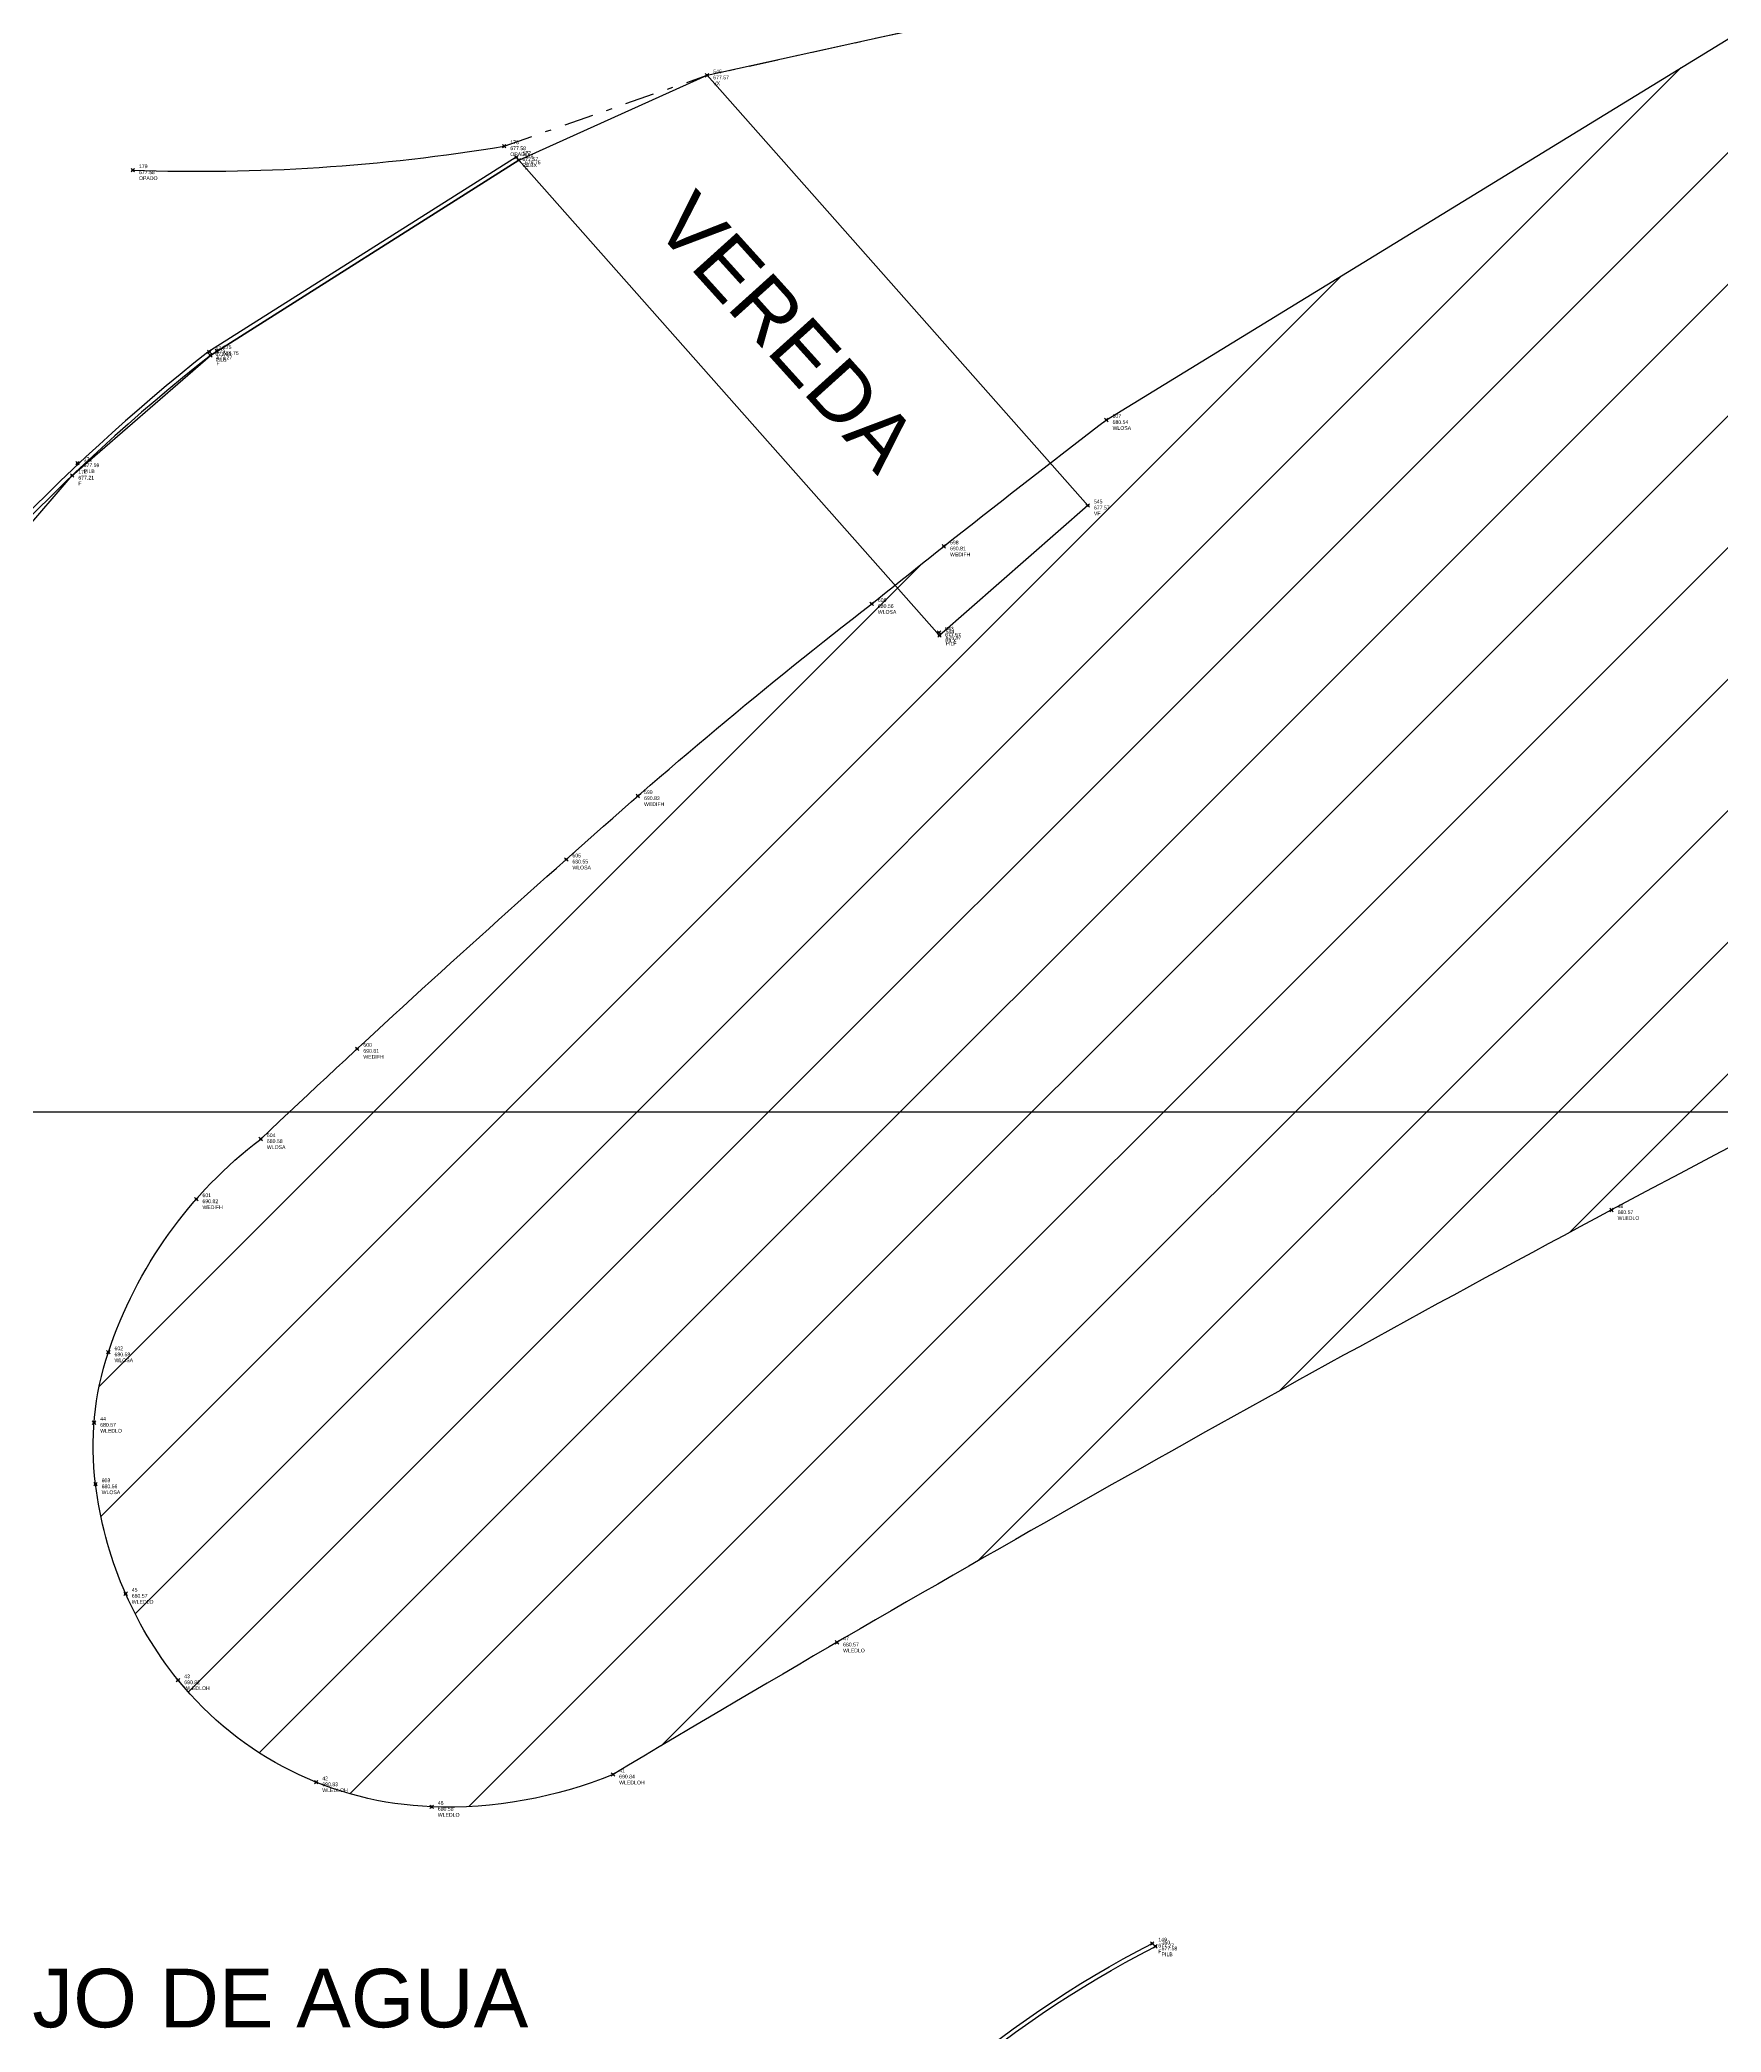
# Model space of a CAD drawing. Extents: x 352140 to 354978, y 6304672 to 6307963.
# Drawn here: x 352619.47 to 352648.15, y 6305484.3 to 6305518.29 of the extents above; entities that cross this region are included whole.
import ezdxf

# ---------------------------------------------------------------- set-up
doc = ezdxf.new("R2010")
doc.units = 0
doc.header["$PDMODE"] = 35
doc.header["$PDSIZE"] = 0.03
doc.linetypes.add('DASHED', pattern=[19.05, 12.7, -6.35])
doc.linetypes.add('JPG_DASHDOT', pattern=[1, 0.5, -0.25, 0, -0.25])
doc.layers.get('0').update_dxf_attribs({"linetype": 'CONTINUOUS'})
for name, color, linetype in [('1-coordenadas', 8, 'CONTINUOUS'), ('1-LINEA DE EDIFICACION', 2, 'CONTINUOUS'), ('1-PAVIMENTO', 161, 'CONTINUOUS'), ('1-PILETA', 131, 'CONTINUOUS'), ('1-TEXTOS', 7, 'CONTINUOUS'), ('1-VEREDA', 251, 'CONTINUOUS'), ('2-ACHURADO JARDINERA', 252, 'CONTINUOUS'), ('2-ACHURADO VEREDA', 252, 'CONTINUOUS'), ('C-TOPO - BORDE - 3', 7, 'CONTINUOUS'), ('TOP-URB-SOLERAS', 2, 'JPG_DASHDOT'), ('V-NODE - 2013', 4, 'CONTINUOUS'), ('V-NODE-TEXT 2013', 2, 'CONTINUOUS')]:
    doc.layers.add(name, color=color, linetype=linetype)
doc.styles.add('A', font='arial.ttf', dxfattribs={"height": 2})

# ---------------------------------------------------------------- blocks, each defined once
blk = doc.blocks.new('COORDENADAS')
at = {"layer": '1-coordenadas'}
blk.add_line((20, -700.625), (1420, -700.625), dxfattribs=at)
blk = doc.blocks.new('*U109', base_point=(352620.641, 6305495.901))
at = {"layer": 'V-NODE - 2013', "lineweight": -2}
blk.add_point((352620.641, 6305495.901), dxfattribs=at)
at = {"layer": 'V-NODE-TEXT 2013', "linetype": 'ByBlock', "char_height": 0.0635}
for s, insert, attachment_point in [('WLOSA', (352620.746, 6305495.795), 1), ('602', (352620.746, 6305495.934), 7), ('680.58', (352620.746, 6305495.896), 1)]:
    blk.add_mtext(s, dxfattribs=dict(at, insert=insert, attachment_point=attachment_point))
blk = doc.blocks.new('*U110', base_point=(352620.422, 6305493.65))
at = {"layer": 'V-NODE - 2013', "lineweight": -2}
blk.add_point((352620.422, 6305493.65), dxfattribs=at)
at = {"layer": 'V-NODE-TEXT 2013', "linetype": 'ByBlock', "char_height": 0.0635}
for s, insert, attachment_point in [('603', (352620.527, 6305493.683), 7), ('WLOSA', (352620.527, 6305493.544), 1), ('680.56', (352620.527, 6305493.645), 1)]:
    blk.add_mtext(s, dxfattribs=dict(at, insert=insert, attachment_point=attachment_point))
blk = doc.blocks.new('*U111', base_point=(352623.24, 6305499.537))
at = {"layer": 'V-NODE - 2013', "lineweight": -2}
blk.add_point((352623.24, 6305499.537), dxfattribs=at)
at = {"layer": 'V-NODE-TEXT 2013', "linetype": 'ByBlock', "char_height": 0.0635}
for s, insert, attachment_point in [('604', (352623.345, 6305499.57), 7), ('680.58', (352623.345, 6305499.532), 1), ('WLOSA', (352623.345, 6305499.431), 1)]:
    blk.add_mtext(s, dxfattribs=dict(at, insert=insert, attachment_point=attachment_point))
blk = doc.blocks.new('*U112', base_point=(352628.451, 6305504.306))
at = {"layer": 'V-NODE - 2013', "lineweight": -2}
blk.add_point((352628.451, 6305504.306), dxfattribs=at)
at = {"layer": 'V-NODE-TEXT 2013', "linetype": 'ByBlock', "char_height": 0.0635}
for s, insert, attachment_point in [('605', (352628.556, 6305504.339), 7), ('680.55', (352628.556, 6305504.301), 1), ('WLOSA', (352628.556, 6305504.2), 1)]:
    blk.add_mtext(s, dxfattribs=dict(at, insert=insert, attachment_point=attachment_point))
blk = doc.blocks.new('*U113', base_point=(352633.66, 6305508.665))
at = {"layer": 'V-NODE - 2013', "lineweight": -2}
blk.add_point((352633.66, 6305508.665), dxfattribs=at)
at = {"layer": 'V-NODE-TEXT 2013', "linetype": 'ByBlock', "char_height": 0.0635}
for s, insert, attachment_point in [('606', (352633.765, 6305508.698), 7), ('WLOSA', (352633.765, 6305508.559), 1), ('680.56', (352633.765, 6305508.66), 1)]:
    blk.add_mtext(s, dxfattribs=dict(at, insert=insert, attachment_point=attachment_point))
blk = doc.blocks.new('*U114', base_point=(352637.663, 6305511.802))
at = {"layer": 'V-NODE - 2013', "lineweight": -2}
blk.add_point((352637.663, 6305511.802), dxfattribs=at)
at = {"layer": 'V-NODE-TEXT 2013', "linetype": 'ByBlock', "char_height": 0.0635}
for s, insert, attachment_point in [('607', (352637.768, 6305511.835), 7), ('680.54', (352637.768, 6305511.797), 1), ('WLOSA', (352637.768, 6305511.696), 1)]:
    blk.add_mtext(s, dxfattribs=dict(at, insert=insert, attachment_point=attachment_point))
blk = doc.blocks.new('*U124', base_point=(352629.248, 6305488.7))
at = {"layer": 'V-NODE - 2013', "lineweight": -2}
blk.add_point((352629.248, 6305488.7), dxfattribs=at)
at = {"layer": 'V-NODE-TEXT 2013', "linetype": 'ByBlock', "char_height": 0.0635}
for s, insert, attachment_point in [('41', (352629.353, 6305488.733), 7), ('690.84', (352629.353, 6305488.695), 1), ('WLEDLOH', (352629.353, 6305488.594), 1)]:
    blk.add_mtext(s, dxfattribs=dict(at, insert=insert, attachment_point=attachment_point))
blk = doc.blocks.new('*U125', base_point=(352624.185, 6305488.568))
at = {"layer": 'V-NODE - 2013', "lineweight": -2}
blk.add_point((352624.185, 6305488.568), dxfattribs=at)
at = {"layer": 'V-NODE-TEXT 2013', "linetype": 'ByBlock', "char_height": 0.0635}
for s, insert, attachment_point in [('42', (352624.29, 6305488.601), 7), ('WLEDLOH', (352624.29, 6305488.462), 1), ('690.83', (352624.29, 6305488.563), 1)]:
    blk.add_mtext(s, dxfattribs=dict(at, insert=insert, attachment_point=attachment_point))
blk = doc.blocks.new('*U126', base_point=(352621.83, 6305490.308))
at = {"layer": 'V-NODE - 2013', "lineweight": -2}
blk.add_point((352621.83, 6305490.308), dxfattribs=at)
at = {"layer": 'V-NODE-TEXT 2013', "linetype": 'ByBlock', "char_height": 0.0635}
for s, insert, attachment_point in [('43', (352621.935, 6305490.341), 7), ('WLEDLOH', (352621.935, 6305490.202), 1), ('690.82', (352621.935, 6305490.303), 1)]:
    blk.add_mtext(s, dxfattribs=dict(at, insert=insert, attachment_point=attachment_point))
blk = doc.blocks.new('*U143', base_point=(352620.397, 6305494.7))
at = {"layer": 'V-NODE - 2013', "lineweight": -2}
blk.add_point((352620.397, 6305494.7), dxfattribs=at)
at = {"layer": 'V-NODE-TEXT 2013', "linetype": 'ByBlock', "char_height": 0.0635}
for s, insert, attachment_point in [('44', (352620.502, 6305494.733), 7), ('WLEDLO', (352620.502, 6305494.594), 1), ('680.57', (352620.502, 6305494.695), 1)]:
    blk.add_mtext(s, dxfattribs=dict(at, insert=insert, attachment_point=attachment_point))
blk = doc.blocks.new('*U144', base_point=(352620.935, 6305491.782))
at = {"layer": 'V-NODE - 2013', "lineweight": -2}
blk.add_point((352620.935, 6305491.782), dxfattribs=at)
at = {"layer": 'V-NODE-TEXT 2013', "linetype": 'ByBlock', "char_height": 0.0635}
for s, insert, attachment_point in [('45', (352621.04, 6305491.815), 7), ('680.57', (352621.04, 6305491.777), 1), ('WLEDLO', (352621.04, 6305491.676), 1)]:
    blk.add_mtext(s, dxfattribs=dict(at, insert=insert, attachment_point=attachment_point))
blk = doc.blocks.new('*U145', base_point=(352626.155, 6305488.148))
at = {"layer": 'V-NODE - 2013', "lineweight": -2}
blk.add_point((352626.155, 6305488.148), dxfattribs=at)
at = {"layer": 'V-NODE-TEXT 2013', "linetype": 'ByBlock', "char_height": 0.0635}
for s, insert, attachment_point in [('WLEDLO', (352626.26, 6305488.042), 1), ('46', (352626.26, 6305488.181), 7), ('680.58', (352626.26, 6305488.143), 1)]:
    blk.add_mtext(s, dxfattribs=dict(at, insert=insert, attachment_point=attachment_point))
blk = doc.blocks.new('*U146', base_point=(352633.067, 6305490.952))
at = {"layer": 'V-NODE - 2013', "lineweight": -2}
blk.add_point((352633.067, 6305490.952), dxfattribs=at)
at = {"layer": 'V-NODE-TEXT 2013', "linetype": 'ByBlock', "char_height": 0.0635}
for s, insert, attachment_point in [('47', (352633.172, 6305490.985), 7), ('WLEDLO', (352633.172, 6305490.846), 1), ('680.57', (352633.172, 6305490.947), 1)]:
    blk.add_mtext(s, dxfattribs=dict(at, insert=insert, attachment_point=attachment_point))
blk = doc.blocks.new('*U147', base_point=(352646.277, 6305498.327))
at = {"layer": 'V-NODE - 2013', "lineweight": -2}
blk.add_point((352646.277, 6305498.327), dxfattribs=at)
at = {"layer": 'V-NODE-TEXT 2013', "linetype": 'ByBlock', "char_height": 0.0635}
for s, insert, attachment_point in [('WLEDLO', (352646.382, 6305498.221), 1), ('48', (352646.382, 6305498.36), 7), ('680.57', (352646.382, 6305498.322), 1)]:
    blk.add_mtext(s, dxfattribs=dict(at, insert=insert, attachment_point=attachment_point))
blk = doc.blocks.new('*U148', base_point=(352634.891, 6305509.647))
at = {"layer": 'V-NODE - 2013', "lineweight": -2}
blk.add_point((352634.891, 6305509.647), dxfattribs=at)
at = {"layer": 'V-NODE-TEXT 2013', "linetype": 'ByBlock', "char_height": 0.0635}
for s, insert, attachment_point in [('598', (352634.996, 6305509.68), 7), ('WEDIFH', (352634.996, 6305509.541), 1), ('690.81', (352634.996, 6305509.642), 1)]:
    blk.add_mtext(s, dxfattribs=dict(at, insert=insert, attachment_point=attachment_point))
blk = doc.blocks.new('*U149', base_point=(352629.672, 6305505.388))
at = {"layer": 'V-NODE - 2013', "lineweight": -2}
blk.add_point((352629.672, 6305505.388), dxfattribs=at)
at = {"layer": 'V-NODE-TEXT 2013', "linetype": 'ByBlock', "char_height": 0.0635}
for s, insert, attachment_point in [('WEDIFH', (352629.777, 6305505.282), 1), ('599', (352629.777, 6305505.421), 7), ('690.83', (352629.777, 6305505.383), 1)]:
    blk.add_mtext(s, dxfattribs=dict(at, insert=insert, attachment_point=attachment_point))
blk = doc.blocks.new('*U150', base_point=(352624.885, 6305501.077))
at = {"layer": 'V-NODE - 2013', "lineweight": -2}
blk.add_point((352624.885, 6305501.077), dxfattribs=at)
at = {"layer": 'V-NODE-TEXT 2013', "linetype": 'ByBlock', "char_height": 0.0635}
for s, insert, attachment_point in [('WEDIFH', (352624.99, 6305500.971), 1), ('600', (352624.99, 6305501.11), 7), ('690.81', (352624.99, 6305501.072), 1)]:
    blk.add_mtext(s, dxfattribs=dict(at, insert=insert, attachment_point=attachment_point))
blk = doc.blocks.new('*U151', base_point=(352622.141, 6305498.512))
at = {"layer": 'V-NODE - 2013', "lineweight": -2}
blk.add_point((352622.141, 6305498.512), dxfattribs=at)
at = {"layer": 'V-NODE-TEXT 2013', "linetype": 'ByBlock', "char_height": 0.0635}
for s, insert, attachment_point in [('601', (352622.246, 6305498.545), 7), ('690.82', (352622.246, 6305498.507), 1), ('WEDIFH', (352622.246, 6305498.406), 1)]:
    blk.add_mtext(s, dxfattribs=dict(at, insert=insert, attachment_point=attachment_point))
blk = doc.blocks.new('*U153', base_point=(352630.852, 6305517.681))
at = {"layer": 'V-NODE - 2013', "lineweight": -2}
blk.add_point((352630.852, 6305517.681), dxfattribs=at)
at = {"layer": 'V-NODE-TEXT 2013', "linetype": 'ByBlock', "char_height": 0.0635}
for s, insert, attachment_point in [('VX', (352630.957, 6305517.575), 1), ('546', (352630.957, 6305517.714), 7), ('677.57', (352630.957, 6305517.676), 1)]:
    blk.add_mtext(s, dxfattribs=dict(at, insert=insert, attachment_point=attachment_point))
blk = doc.blocks.new('*U162', base_point=(352637.345, 6305510.344))
at = {"layer": 'V-NODE - 2013', "lineweight": -2}
blk.add_point((352637.345, 6305510.344), dxfattribs=at)
at = {"layer": 'V-NODE-TEXT 2013', "linetype": 'ByBlock', "char_height": 0.0635}
for s, insert, attachment_point in [('545', (352637.45, 6305510.377), 7), ('VF', (352637.45, 6305510.238), 1), ('677.57', (352637.45, 6305510.339), 1)]:
    blk.add_mtext(s, dxfattribs=dict(at, insert=insert, attachment_point=attachment_point))
blk = doc.blocks.new('*U296', base_point=(352634.807, 6305508.176))
at = {"layer": 'V-NODE - 2013', "lineweight": -2}
blk.add_point((352634.807, 6305508.176), dxfattribs=at)
at = {"layer": 'V-NODE-TEXT 2013', "linetype": 'ByBlock', "char_height": 0.0635}
for s, insert, attachment_point in [('543', (352634.912, 6305508.209), 7), ('677.57', (352634.912, 6305508.171), 1), ('PILX', (352634.912, 6305508.07), 1)]:
    blk.add_mtext(s, dxfattribs=dict(at, insert=insert, attachment_point=attachment_point))
blk = doc.blocks.new('*U297', base_point=(352634.816, 6305508.127))
at = {"layer": 'V-NODE - 2013', "lineweight": -2}
blk.add_point((352634.816, 6305508.127), dxfattribs=at)
at = {"layer": 'V-NODE-TEXT 2013', "linetype": 'ByBlock', "char_height": 0.0635}
for s, insert, attachment_point in [('544', (352634.921, 6305508.16), 7), ('676.97', (352634.921, 6305508.122), 1), ('PILF', (352634.921, 6305508.021), 1)]:
    blk.add_mtext(s, dxfattribs=dict(at, insert=insert, attachment_point=attachment_point))
blk = doc.blocks.new('*U298', base_point=(352627.598, 6305516.285))
at = {"layer": 'V-NODE - 2013', "lineweight": -2}
blk.add_point((352627.598, 6305516.285), dxfattribs=at)
at = {"layer": 'V-NODE-TEXT 2013', "linetype": 'ByBlock', "char_height": 0.0635}
for s, insert, attachment_point in [('677.57', (352627.703, 6305516.28), 1), ('177', (352627.703, 6305516.318), 7), ('PILBX', (352627.703, 6305516.179), 1)]:
    blk.add_mtext(s, dxfattribs=dict(at, insert=insert, attachment_point=attachment_point))
blk = doc.blocks.new('*U299', base_point=(352638.499, 6305485.769))
at = {"layer": 'V-NODE - 2013', "lineweight": -2}
blk.add_point((352638.499, 6305485.769), dxfattribs=at)
at = {"layer": 'V-NODE-TEXT 2013', "linetype": 'ByBlock', "char_height": 0.0635}
for s, insert, attachment_point in [('677.58', (352638.604, 6305485.764), 1), ('150', (352638.604, 6305485.802), 7), ('PILB', (352638.604, 6305485.663), 1)]:
    blk.add_mtext(s, dxfattribs=dict(at, insert=insert, attachment_point=attachment_point))
blk = doc.blocks.new('*U310', base_point=(352620.114, 6305511.066))
at = {"layer": 'V-NODE - 2013', "lineweight": -2}
blk.add_point((352620.114, 6305511.066), dxfattribs=at)
at = {"layer": 'V-NODE-TEXT 2013', "linetype": 'ByBlock', "char_height": 0.0635}
for s, insert, attachment_point in [('677.59', (352620.219, 6305511.061), 1), ('171', (352620.219, 6305511.099), 7), ('PILB', (352620.219, 6305510.96), 1)]:
    blk.add_mtext(s, dxfattribs=dict(at, insert=insert, attachment_point=attachment_point))
blk = doc.blocks.new('*U311', base_point=(352622.362, 6305512.963))
at = {"layer": 'V-NODE - 2013', "lineweight": -2}
blk.add_point((352622.362, 6305512.963), dxfattribs=at)
at = {"layer": 'V-NODE-TEXT 2013', "linetype": 'ByBlock', "char_height": 0.0635}
for s, insert, attachment_point in [('677.60', (352622.467, 6305512.958), 1), ('174', (352622.467, 6305512.996), 7), ('PILB', (352622.467, 6305512.857), 1)]:
    blk.add_mtext(s, dxfattribs=dict(at, insert=insert, attachment_point=attachment_point))
blk = doc.blocks.new('*U327', base_point=(352627.391, 6305516.472))
at = {"layer": 'V-NODE - 2013', "lineweight": -2}
blk.add_point((352627.391, 6305516.472), dxfattribs=at)
at = {"layer": 'V-NODE-TEXT 2013', "linetype": 'ByBlock', "char_height": 0.0635}
for s, insert, attachment_point in [('178', (352627.496, 6305516.505), 7), ('677.58', (352627.496, 6305516.467), 1), ('OPADO', (352627.496, 6305516.366), 1)]:
    blk.add_mtext(s, dxfattribs=dict(at, insert=insert, attachment_point=attachment_point))
blk = doc.blocks.new('*U328', base_point=(352621.058, 6305516.063))
at = {"layer": 'V-NODE - 2013', "lineweight": -2}
blk.add_point((352621.058, 6305516.063), dxfattribs=at)
at = {"layer": 'V-NODE-TEXT 2013', "linetype": 'ByBlock', "char_height": 0.0635}
for s, insert, attachment_point in [('179', (352621.163, 6305516.096), 7), ('677.58', (352621.163, 6305516.058), 1), ('OPADO', (352621.163, 6305515.957), 1)]:
    blk.add_mtext(s, dxfattribs=dict(at, insert=insert, attachment_point=attachment_point))
blk = doc.blocks.new('*U391', base_point=(352638.443, 6305485.817))
at = {"layer": 'V-NODE - 2013', "lineweight": -2}
blk.add_point((352638.443, 6305485.817), dxfattribs=at)
at = {"layer": 'V-NODE-TEXT 2013', "linetype": 'ByBlock', "char_height": 0.0635}
for s, insert, attachment_point in [('149', (352638.548, 6305485.85), 7), ('677.27', (352638.548, 6305485.812), 1), ('F', (352638.548, 6305485.711), 1)]:
    blk.add_mtext(s, dxfattribs=dict(at, insert=insert, attachment_point=attachment_point))
blk = doc.blocks.new('*U402', base_point=(352620.024, 6305510.854))
at = {"layer": 'V-NODE - 2013', "lineweight": -2}
blk.add_point((352620.024, 6305510.854), dxfattribs=at)
at = {"layer": 'V-NODE-TEXT 2013', "linetype": 'ByBlock', "char_height": 0.0635}
for s, insert, attachment_point in [('677.21', (352620.129, 6305510.849), 1), ('172', (352620.129, 6305510.887), 7), ('F', (352620.129, 6305510.748), 1)]:
    blk.add_mtext(s, dxfattribs=dict(at, insert=insert, attachment_point=attachment_point))
blk = doc.blocks.new('*U403', base_point=(352622.381, 6305512.903))
at = {"layer": 'V-NODE - 2013', "lineweight": -2}
blk.add_point((352622.381, 6305512.903), dxfattribs=at)
at = {"layer": 'V-NODE-TEXT 2013', "linetype": 'ByBlock', "char_height": 0.0635}
for s, insert, attachment_point in [('677.27', (352622.486, 6305512.898), 1), ('173', (352622.486, 6305512.936), 7), ('F', (352622.486, 6305512.797), 1)]:
    blk.add_mtext(s, dxfattribs=dict(at, insert=insert, attachment_point=attachment_point))
blk = doc.blocks.new('*U404', base_point=(352622.49, 6305512.978))
at = {"layer": 'V-NODE - 2013', "lineweight": -2}
blk.add_point((352622.49, 6305512.978), dxfattribs=at)
at = {"layer": 'V-NODE-TEXT 2013', "linetype": 'ByBlock', "char_height": 0.0635}
for s, insert, attachment_point in [('676.75', (352622.595, 6305512.973), 1), ('175', (352622.595, 6305513.011), 7), ('F', (352622.595, 6305512.872), 1)]:
    blk.add_mtext(s, dxfattribs=dict(at, insert=insert, attachment_point=attachment_point))
blk = doc.blocks.new('*U405', base_point=(352627.64, 6305516.232))
at = {"layer": 'V-NODE - 2013', "lineweight": -2}
blk.add_point((352627.64, 6305516.232), dxfattribs=at)
at = {"layer": 'V-NODE-TEXT 2013', "linetype": 'ByBlock', "char_height": 0.0635}
for s, insert, attachment_point in [('676.75', (352627.745, 6305516.227), 1), ('176', (352627.745, 6305516.265), 7), ('F', (352627.745, 6305516.126), 1)]:
    blk.add_mtext(s, dxfattribs=dict(at, insert=insert, attachment_point=attachment_point))

msp = doc.modelspace()

# ---------------------------------------------------------------- hatches: boundary and pattern name
at = {"layer": '1-LINEA DE EDIFICACION'}
h = msp.add_hatch(dxfattribs=at)
h.set_pattern_fill('ANSI31', color=256, scale=0.5)
h.paths.add_polyline_path([(352729.928, 6305527.466), (352731.18, 6305530.418), (352732.103, 6305532.8), (352733.481, 6305536.843), (352734.336, 6305539.708), (352721.512, 6305547.801), (352706.978, 6305544.048), (352698.223, 6305541.424), (352695.338, 6305540.499), (352687.797, 6305537.93), (352665.304, 6305528.744), (352637.663, 6305511.802, 0.006267), (352633.66, 6305508.665, 0.018639), (352628.451, 6305504.306, 0.0083), (352623.24, 6305499.537, 0.150201), (352620.644, 6305495.91, 0.113046), (352620.422, 6305493.65, 0.139735), (352621.83, 6305490.308, 0.216425), (352626.155, 6305488.148, 0.107166), (352629.248, 6305488.7, -0.011808), (352646.277, 6305498.327, -0.029047), (352684.739, 6305516.164, -0.00829), (352694.531, 6305519.845, -0.093857), (352702.995, 6305520.829), (352714.362, 6305517.291), (352715.631, 6305516.997, 0.217916), (352724.509, 6305519.241, 0.095657), (352727.936, 6305523.282), (352728.932, 6305525.356)])
at = {"layer": '2-ACHURADO JARDINERA'}
h = msp.add_hatch(dxfattribs=at)
h.set_pattern_fill('CROSS', color=256, scale=0.25)
h.paths.add_polyline_path([(352807.58, 6305421.813), (352857.313, 6305432.478), (352902.068, 6305442.569), (352944.352, 6305451.754), (352994.7, 6305463.164), (353046.903, 6305475.514), (353092.39, 6305485.729), (353145.758, 6305497.876), (353144.258, 6305503.395), (353100.244, 6305493.41), (353059.279, 6305483.986), (353001.811, 6305470.928), (352950.675, 6305459.264), (352912.85, 6305450.546), (352850.724, 6305436.562), (352806.099, 6305426.903), (352769.806, 6305419.924), (352732.226, 6305412.88), (352692.279, 6305405.033), (352665.568, 6305399.969), (352618.739, 6305391.031, 0.354627), (352616.291, 6305386.209), (352665.262, 6305394.306), (352713.933, 6305403.621), (352757.54, 6305411.682)])
h = msp.add_hatch(dxfattribs=at)
h.set_pattern_fill('CROSS', color=256, scale=0.25)
edge = h.paths.add_edge_path()
edge.add_line((353143.074, 6305480.003), (353148.882, 6305481.723))
edge.add_line((353148.882, 6305481.723), (353146.47, 6305493.302))
edge.add_line((353146.47, 6305493.302), (353093.152, 6305481.277))
edge.add_line((353093.152, 6305481.277), (353048.229, 6305470.72))
edge.add_line((353048.229, 6305470.72), (352995.652, 6305458.757))
edge.add_line((352995.652, 6305458.757), (352945.972, 6305447.39))
edge.add_line((352945.972, 6305447.39), (352902.832, 6305437.649))
edge.add_line((352902.832, 6305437.649), (352858.107, 6305427.58))
edge.add_line((352858.107, 6305427.58), (352808.548, 6305416.922))
edge.add_line((352808.548, 6305416.922), (352758.228, 6305407.22))
edge.add_line((352758.228, 6305407.22), (352715.498, 6305399.08))
edge.add_line((352715.498, 6305399.08), (352666.18, 6305389.17))
edge.add_line((352666.18, 6305389.17), (352630.985, 6305382.073))
edge.add_arc((352633.263, 6305369.826), 12.457, 100.5388, 166.1407)
edge.add_arc((352624.225, 6305372.056), 3.148, 166.1407, 234.2062)
edge.add_arc((352627.06, 6305380.902), 12.321, 247.6974, 283.8785)
edge.add_line((352630.015, 6305368.941), (352668.694, 6305376.743))
edge.add_line((352668.694, 6305376.743), (352717.109, 6305386.55))
edge.add_line((352717.109, 6305386.55), (352759.295, 6305395.212))
edge.add_line((352759.295, 6305395.212), (352809.818, 6305405.374))
edge.add_line((352809.818, 6305405.374), (352905.734, 6305424.801))
edge.add_line((352905.734, 6305424.801), (352948.975, 6305433.696))
edge.add_line((352948.975, 6305433.696), (352998.108, 6305443.775))
edge.add_line((352998.108, 6305443.775), (353052.822, 6305454.779))
edge.add_line((353052.822, 6305454.779), (353064.913, 6305457.319))
edge.add_line((353064.913, 6305457.319), (353066.254, 6305457.586))
edge.add_line((353066.254, 6305457.586), (353114.574, 6305471.872))
edge.add_line((353114.574, 6305471.872), (353143.074, 6305480.003))
at = {"layer": '2-ACHURADO VEREDA'}
h = msp.add_hatch(dxfattribs=at)
h.set_pattern_fill('ANSI32', color=256, scale=0.09)
h.paths.add_polyline_path([(352778.513, 6305530.641), (352778.682, 6305530.165, 0.30076), (352781.877, 6305535.88), (352781.417, 6305539.545), (352780.967, 6305539.483), (352779.696, 6305548.344), (352778.207, 6305548.171), (352779.429, 6305539.404), (352778.4, 6305538.745), (352779.051, 6305534.166), (352777.12, 6305533.349), (352776.949, 6305533.635), (352767.175, 6305529.661), (352757.695, 6305525.376), (352748.002, 6305520.893), (352737.888, 6305516.144), (352730.032, 6305512.591), (352725.232, 6305511.131), (352711.741, 6305505.751), (352701.822, 6305501.812), (352688.808, 6305496.674), (352675.378, 6305491.326), (352662.77, 6305486.309), (352650.76, 6305481.531), (352641.08, 6305477.675), (352632.611, 6305474.335), (352623.668, 6305470.801), (352617.537, 6305468.424), (352605.764, 6305463.41), (352608.355, 6305461.211), (352618.346, 6305465.146), (352624.871, 6305467.668), (352633.825, 6305471.211), (352642.415, 6305474.593), (352652.307, 6305478.512), (352664.168, 6305483.169), (352676.565, 6305488.051), (352690.331, 6305493.466), (352703.095, 6305498.55), (352713.345, 6305502.582), (352726.41, 6305507.725), (352731.324, 6305509.731), (352740.236, 6305513.341), (352747.826, 6305516.788), (352758.93, 6305522.123), (352768.406, 6305526.356)])

# ---------------------------------------------------------------- linework, layer by layer
at = {"layer": '1-LINEA DE EDIFICACION', "flags": 128}
msp.add_lwpolyline([(352684.739, 6305516.164, 0.029047), (352646.277, 6305498.327, 0.011808), (352629.248, 6305488.7, -0.107166), (352626.155, 6305488.148, -0.216425), (352621.83, 6305490.308, -0.139735), (352620.422, 6305493.65, -0.112593), (352620.641, 6305495.901, -0.150507), (352623.24, 6305499.537, -0.0083), (352628.451, 6305504.306, -0.018639), (352633.66, 6305508.665, -0.006267), (352637.663, 6305511.802), (352665.304, 6305528.744)], format="xyb", dxfattribs=at)
at = {"layer": '1-PAVIMENTO'}
msp.add_arc((352622.182, 6305547.886), 31.843, 267.9763, 279.414, dxfattribs=at)
at = {"layer": '1-PILETA', "flags": 128}
for points in [[(352627.598, 6305516.285), (352622.34, 6305512.96, 0.07311), (352615.669, 6305505.887, 0.11119), (352611.055, 6305492.27, 0.164914), (352613.693, 6305478.822, 0.294846), (352624.525, 6305474.835, 0.194434), (352631.856, 6305479.984, -0.12116), (352638.475, 6305485.755, -0.12116)], [(352627.64, 6305516.232), (352622.381, 6305512.903, 0.073066), (352615.728, 6305505.849, 0.111181), (352611.125, 6305492.262, 0.164873), (352613.752, 6305478.861, 0.294728), (352624.509, 6305474.903, 0.194457), (352631.798, 6305480.023, -0.121179), (352638.443, 6305485.817, -0.144433)]]:
    msp.add_lwpolyline(points, format="xyb", dxfattribs=at)
at = {"layer": '1-VEREDA', "flags": 128}
msp.add_lwpolyline([(352630.852, 6305517.681), (352637.345, 6305510.344), (352634.816, 6305508.127), (352627.598, 6305516.285)], dxfattribs=at)
at = {"layer": 'C-TOPO - BORDE - 3', "elevation": 679.37, "flags": 128}
msp.add_lwpolyline([(352650.76, 6305481.531), (352641.08, 6305477.675), (352632.611, 6305474.335), (352624.452, 6305474.813), (352624.509, 6305474.903), (352618.398, 6305475.353), (352613.752, 6305478.861), (352611.347, 6305485.278), (352611.125, 6305492.262), (352612.612, 6305499.135), (352615.728, 6305505.849), (352620.024, 6305510.854), (352622.381, 6305512.903), (352627.64, 6305516.232), (352630.852, 6305517.681), (352636.674, 6305518.961)], dxfattribs=at)
at = {"layer": 'TOP-URB-SOLERAS', "flags": 128}
msp.add_lwpolyline([(352627.391, 6305516.472), (352630.852, 6305517.681), (352636.674, 6305518.961)], dxfattribs=at)

# ---------------------------------------------------------------- block references
at = {"color": 252, "linetype": 'DASHED'}
msp.add_blockref('COORDENADAS', (352180, 6306200.625), dxfattribs=at)
for name, p in [('*U153', (352630.852, 6305517.681)), ('*U327', (352627.391, 6305516.472)), ('*U328', (352621.058, 6305516.063)), ('*U298', (352627.598, 6305516.285)), ('*U405', (352627.64, 6305516.232)), ('*U311', (352622.362, 6305512.963)), ('*U403', (352622.381, 6305512.903)), ('*U404', (352622.49, 6305512.978)), ('*U114', (352637.663, 6305511.802)), ('*U310', (352620.114, 6305511.066)), ('*U402', (352620.024, 6305510.854)), ('*U162', (352637.345, 6305510.344)), ('*U148', (352634.891, 6305509.647)), ('*U113', (352633.66, 6305508.665)), ('*U296', (352634.807, 6305508.176)), ('*U297', (352634.816, 6305508.127)), ('*U149', (352629.672, 6305505.388)), ('*U112', (352628.451, 6305504.306)), ('*U150', (352624.885, 6305501.077)), ('*U111', (352623.24, 6305499.537)), ('*U151', (352622.141, 6305498.512)), ('*U147', (352646.277, 6305498.327)), ('*U109', (352620.641, 6305495.901)), ('*U143', (352620.397, 6305494.7)), ('*U110', (352620.422, 6305493.65)), ('*U144', (352620.935, 6305491.782)), ('*U146', (352633.067, 6305490.952)), ('*U126', (352621.83, 6305490.308)), ('*U125', (352624.185, 6305488.568)), ('*U124', (352629.248, 6305488.7)), ('*U145', (352626.155, 6305488.148)), ('*U391', (352638.443, 6305485.817)), ('*U299', (352638.499, 6305485.769))]:
    msp.add_blockref(name, p)

# ---------------------------------------------------------------- texts
at = {"layer": '1-TEXTOS', "style": 'A'}
msp.add_text('VEREDA', height=1, rotation=312.0804, dxfattribs=at).set_placement((352629.914, 6305515.102))
msp.add_text('ESPEJO DE AGUA', height=1, dxfattribs=at).set_placement((352615.617, 6305484.386))

doc.saveas('drawing.dxf')
